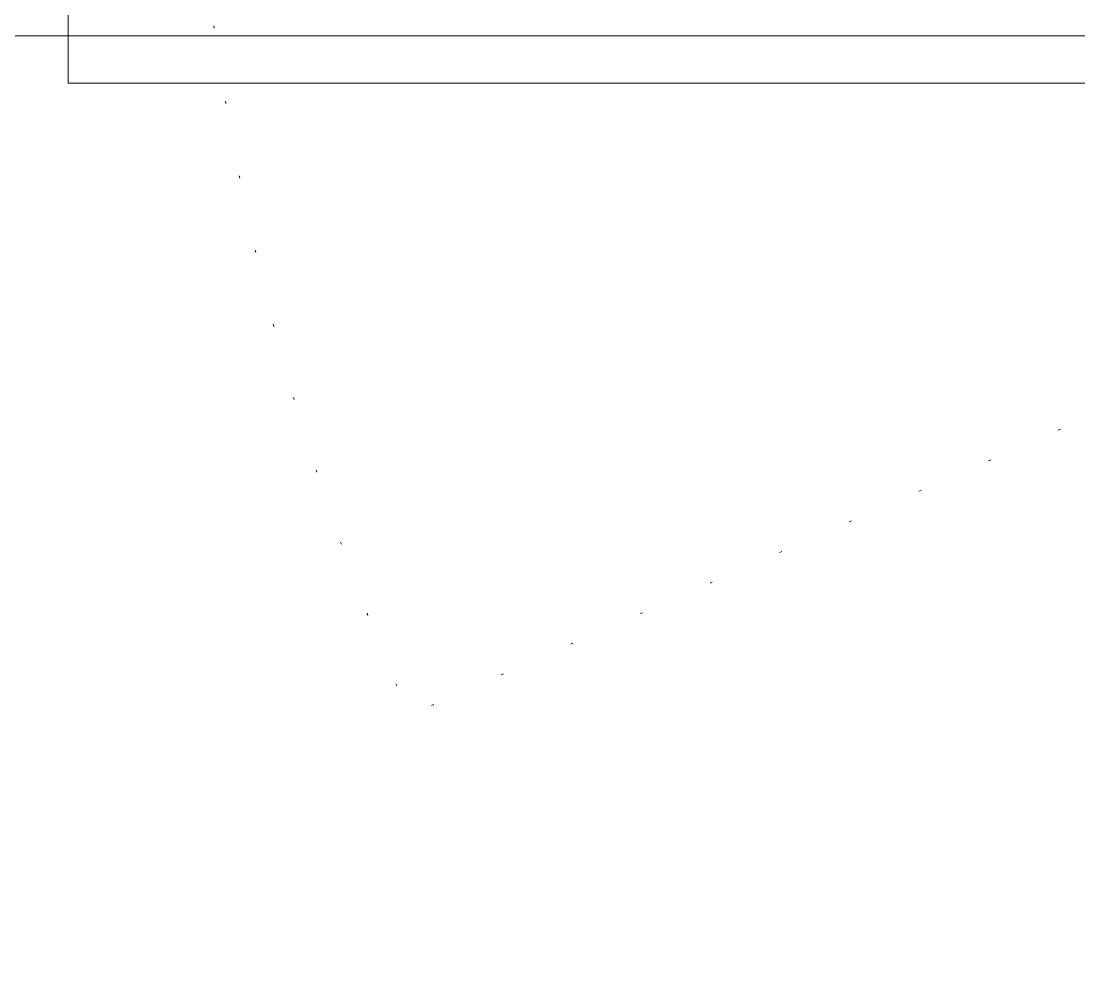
# Model space of a CAD drawing. Extents: x -1299 to 23780, y -3010 to 8106.
# Drawn here: x 20245 to 20289.86, y 2763.57 to 2803.62 of the extents above; entities that cross this region are included whole.
import ezdxf

# ---------------------------------------------------------------- set-up
doc = ezdxf.new("R2010")
doc.units = 0
doc.header["$LTSCALE"] = 25
doc.header["$MEASUREMENT"] = 0
doc.linetypes.add('DOT2', pattern=[0.125, 0, -0.125])
doc.layers.get('0').update_dxf_attribs({"color": 9, "lineweight": 9})
for name, color, linetype, lineweight in [('06D', 9, 'Continuous', 9), ('14', 9, 'Continuous', 9), ('20', 9, 'DOT2', 9), ('35', 9, 'Continuous', 9)]:
    doc.layers.add(name, color=color, linetype=linetype, lineweight=lineweight)

# ---------------------------------------------------------------- blocks, each defined once
blk = doc.blocks.new('fsdfsfsfsfd')
at = {"layer": '06D', "elevation": 0}
blk.add_lwpolyline([(52591.75, -74474.977), (52589.75, -74474.977), (52589.75, -74595.977), (52591.75, -74595.977)], dxfattribs=at)
at = {"layer": '20', "elevation": 0}
blk.add_lwpolyline([(52607.49, -74590.872), (52562.943, -74489.432)], dxfattribs=at)
at = {"layer": '20'}
blk.add_arc((52607.49, -74590.872), 110.79, 89.60696, 113.70858, dxfattribs=at)
blk = doc.blocks.new('ÇATI KATI PLANI')
at = {"layer": '14'}
blk.add_lwpolyline([(20015.5, 2625), (20015.5, 2608), (20164.5, 2608), (20164.5, 2803), (20247, 2803), (20247, 2820.025)], dxfattribs=at)
at = {"rotation": 90}
blk.add_blockref('fsdfsfsfsfd', (-54227.977, -49788.75), dxfattribs=at)

msp = doc.modelspace()

# ---------------------------------------------------------------- linework, layer by layer
at = {"layer": '35'}
msp.add_lwpolyline([(21815.5, 2803), (20189.5, 2802.999), (20189.5, 2712), (20164.5, 2712), (20164.5, 2608), (20015.5, 2608), (20015.5, 2627), (19909.646, 2627), (19909.646, 2608), (19799.5, 2608), (19799.5, 2580), (19799.5, 2576.5), (19785.5, 2570.2), (19782.5, 2570.2), (19782.5, 2489.8), (19785.443, 2489.8), (19799.5, 2483.5), (19799.5, 2371), (21815.5, 2371)], dxfattribs=at)

# ---------------------------------------------------------------- block references
msp.add_blockref('ÇATI KATI PLANI', (0, 0))

doc.saveas('drawing.dxf')
